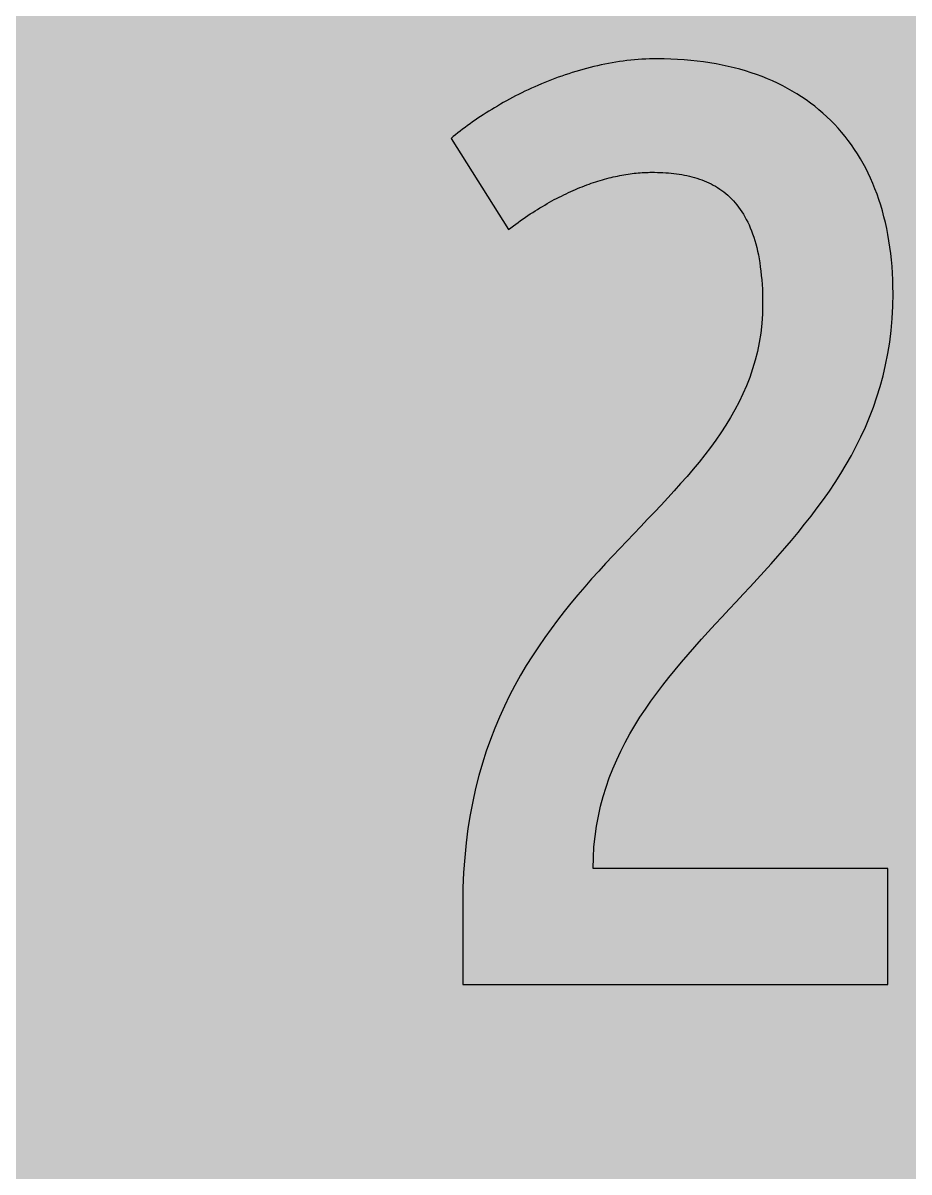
# Model space of a CAD drawing. Header units: millimetres. Extents: x 0 to 212, y 0 to 116.
# Drawn here: x 108 to 136.77, y 37.36 to 74.66 of the extents above; entities that cross this region are included whole.
import ezdxf

# ---------------------------------------------------------------- set-up
doc = ezdxf.new("R2010")
doc.units = ezdxf.units.MM

msp = doc.modelspace()

# ---------------------------------------------------------------- hatches: boundary and pattern name
for color, points in [(254, [(14.1633, 0.0536), (13.9878, 0.0533), (13.8125, 0.0559), (13.6373, 0.061), (13.462, 0.0686), (13.2893, 0.0787), (13.114, 0.0914), (12.9413, 0.1041), (12.7686, 0.1219), (12.5959, 0.1397), (12.4231, 0.16), (12.2504, 0.1829), (12.0777, 0.2057), (11.9075, 0.2337), (11.7373, 0.2616), (11.5672, 0.2921), (11.397, 0.3251), (11.2268, 0.3607), (11.0592, 0.3988), (10.8915, 0.4369), (10.7239, 0.4775), (10.5562, 0.5207), (10.3886, 0.5664), (10.2235, 0.6121), (10.0584, 0.6629), (9.8933, 0.7137), (9.7307, 0.7671), (9.5682, 0.8204), (9.4056, 0.8788), (9.2431, 0.9373), (9.083, 0.9982), (8.923, 1.0617), (8.763, 1.1252), (8.6055, 1.1938), (8.4455, 1.2624), (8.2906, 1.331), (8.1331, 1.4046), (7.9781, 1.4783), (7.8232, 1.5545), (7.6708, 1.6332), (7.5184, 1.7145), (7.366, 1.7958), (7.2161, 1.8796), (7.0663, 1.966), (6.919, 2.0523), (6.7716, 2.1438), (6.6243, 2.2352), (6.4795, 2.3266), (6.3348, 2.4232), (6.19, 2.5197), (6.0477, 2.6187), (5.908, 2.7178), (5.7683, 2.8194), (5.6286, 2.9235), (5.4915, 3.0302), (5.3543, 3.1369), (5.2197, 3.2461), (5.0851, 3.3579), (4.953, 3.4722), (4.8209, 3.5865), (4.6914, 3.7033), (4.5644, 3.8202), (4.4348, 3.9395), (4.3104, 4.0615), (4.1859, 4.1859), (4.0615, 4.3104), (3.9395, 4.4348), (3.8202, 4.5618), (3.7033, 4.6914), (3.5865, 4.8209), (3.4722, 4.953), (3.3579, 5.0851), (3.2487, 5.2197), (3.1369, 5.3543), (3.0302, 5.4915), (2.9235, 5.6286), (2.8194, 5.7683), (2.7178, 5.908), (2.6187, 6.0477), (2.5197, 6.19), (2.4232, 6.3348), (2.3266, 6.477), (2.2352, 6.6243), (2.1438, 6.7691), (2.0523, 6.919), (1.966, 7.0663), (1.8796, 7.2161), (1.7958, 7.366), (1.7145, 7.5184), (1.6332, 7.6708), (1.5545, 7.8232), (1.4783, 7.9781), (1.4046, 8.1331), (1.331, 8.2906), (1.2598, 8.4455), (1.1913, 8.603), (1.1252, 8.763), (1.0592, 8.923), (0.9982, 9.083), (0.9373, 9.2431), (0.8763, 9.4056), (0.8204, 9.5682), (0.7645, 9.7307), (0.7112, 9.8933), (0.6604, 10.0584), (0.6121, 10.2235), (0.5639, 10.3911), (0.5207, 10.5562), (0.4775, 10.7239), (0.4343, 10.8915), (0.3962, 11.0592), (0.3607, 11.2268), (0.3251, 11.397), (0.2921, 11.5672), (0.2616, 11.7373), (0.2311, 11.9075), (0.2057, 12.0802), (0.1803, 12.2504), (0.1575, 12.4231), (0.1372, 12.5959), (0.1194, 12.7686), (0.1041, 12.9413), (0.0889, 13.1166), (0.0787, 13.2893), (0.0686, 13.4645), (0.061, 13.6373), (0.0559, 13.8125), (0.0508, 13.9878), (0.0508, 14.163), (0.0522, 102.3592), (0.0508, 102.5322), (0.0559, 102.7074), (0.061, 102.8827), (0.0686, 103.058), (0.0787, 103.2307), (0.0889, 103.4059), (0.1041, 103.5787), (0.1194, 103.7514), (0.1372, 103.9241), (0.1575, 104.0968), (0.1803, 104.2695), (0.2057, 104.4423), (0.2311, 104.6124), (0.2616, 104.7826), (0.2921, 104.9528), (0.3251, 105.123), (0.3607, 105.2932), (0.3962, 105.4608), (0.4343, 105.6284), (0.4775, 105.7961), (0.5207, 105.9637), (0.5639, 106.1314), (0.6121, 106.2965), (0.6604, 106.4616), (0.7112, 106.6267), (0.7645, 106.7892), (0.8204, 106.9518), (0.8763, 107.1143), (0.9373, 107.2769), (0.9982, 107.4369), (1.0592, 107.5969), (1.1252, 107.757), (1.1913, 107.9144), (1.2598, 108.0745), (1.331, 108.2294), (1.4046, 108.3869), (1.4783, 108.5418), (1.5545, 108.6968), (1.6332, 108.8492), (1.7145, 109.0016), (1.7958, 109.154), (1.8796, 109.3038), (1.966, 109.4537), (2.0523, 109.601), (2.1438, 109.7483), (2.2352, 109.8956), (2.3266, 110.0404), (2.4232, 110.1852), (2.5197, 110.33), (2.6187, 110.4722), (2.7178, 110.6119), (2.8194, 110.7516), (2.9235, 110.8913), (3.0302, 111.0285), (3.1369, 111.1656), (3.2487, 111.3003), (3.3579, 111.4349), (3.4722, 111.567), (3.5865, 111.699), (3.7033, 111.8286), (3.8202, 111.9556), (3.9395, 112.0851), (4.0615, 112.2096), (4.1859, 112.334), (4.3104, 112.4585), (4.4348, 112.5804), (4.5644, 112.6998), (4.6914, 112.8166), (4.8209, 112.9335), (4.953, 113.0478), (5.0851, 113.1621), (5.2197, 113.2713), (5.3543, 113.3831), (5.4915, 113.4897), (5.6286, 113.5964), (5.7683, 113.7006), (5.908, 113.8022), (6.0477, 113.9012), (6.19, 114.0003), (6.3348, 114.0968), (6.4795, 114.1933), (6.6243, 114.2848), (6.7716, 114.3762), (6.919, 114.4676), (7.0663, 114.554), (7.2161, 114.6404), (7.366, 114.7242), (7.5184, 114.8055), (7.6708, 114.8867), (7.8232, 114.9655), (7.9781, 115.0417), (8.1331, 115.1153), (8.2906, 115.189), (8.4455, 115.2601), (8.6055, 115.3287), (8.763, 115.3947), (8.923, 115.4608), (9.083, 115.5217), (9.2431, 115.5827), (9.4056, 115.6437), (9.5682, 115.6995), (9.7307, 115.7554), (9.8933, 115.8088), (10.0584, 115.8596), (10.2235, 115.9078), (10.3886, 115.9561), (10.5562, 115.9993), (10.7239, 116.0424), (10.8915, 116.0856), (11.0592, 116.1237), (11.2268, 116.1593), (11.397, 116.1948), (11.5672, 116.2279), (11.7373, 116.2583), (11.9075, 116.2888), (12.0777, 116.3142), (12.2504, 116.3396), (12.4231, 116.3625), (12.5959, 116.3828), (12.7686, 116.4006), (12.9413, 116.4158), (13.114, 116.4311), (13.2893, 116.4412), (13.462, 116.4514), (13.6373, 116.459), (13.8125, 116.4641), (13.9878, 116.4692), (14.163, 116.4692), (197.6078, 116.4703), (197.7822, 116.4692), (197.9574, 116.4641), (198.1327, 116.459), (198.3054, 116.4514), (198.4807, 116.4412), (198.6534, 116.4311), (198.8287, 116.4158), (199.0014, 116.4006), (199.1741, 116.3828), (199.3468, 116.3625), (199.5195, 116.3396), (199.6897, 116.3142), (199.8624, 116.2888), (200.0326, 116.2583), (200.2028, 116.2279), (200.373, 116.1948), (200.5432, 116.1593), (200.7108, 116.1237), (200.8784, 116.0856), (201.0461, 116.0424), (201.2137, 115.9993), (201.3788, 115.9561), (201.5465, 115.9078), (201.7116, 115.8596), (201.8767, 115.8088), (202.0392, 115.7554), (202.2018, 115.6995), (202.3643, 115.6437), (202.5269, 115.5827), (202.6869, 115.5217), (202.8469, 115.4608), (203.007, 115.3947), (203.167, 115.3287), (203.3245, 115.2601), (203.4794, 115.189), (203.6369, 115.1153), (203.7918, 115.0417), (203.9468, 114.9655), (204.0992, 114.8867), (204.2516, 114.8055), (204.404, 114.7242), (204.5538, 114.6404), (204.7037, 114.554), (204.8535, 114.4676), (205.0009, 114.3762), (205.1456, 114.2848), (205.293, 114.1933), (205.4352, 114.0968), (205.58, 114.0003), (205.7222, 113.9012), (205.8619, 113.8022), (206.0016, 113.7006), (206.1413, 113.5964), (206.2785, 113.4897), (206.4156, 113.3831), (206.5503, 113.2713), (206.6849, 113.1621), (206.817, 113.0478), (206.949, 112.9335), (207.0786, 112.8166), (207.2081, 112.6998), (207.3351, 112.5804), (207.4596, 112.4585), (207.584, 112.334), (207.7085, 112.2096), (207.8304, 112.0851), (207.9498, 111.9556), (208.0666, 111.8286), (208.1835, 111.699), (208.2978, 111.567), (208.4121, 111.4349), (208.5238, 111.3003), (208.6331, 111.1656), (208.7397, 111.0285), (208.8464, 110.8913), (208.9506, 110.7516), (209.0522, 110.6119), (209.1512, 110.4722), (209.2503, 110.33), (209.3468, 110.1852), (209.4433, 110.0404), (209.5348, 109.8956), (209.6262, 109.7483), (209.7176, 109.601), (209.804, 109.4537), (209.8904, 109.3038), (209.9742, 109.154), (210.0555, 109.0016), (210.1367, 108.8492), (210.2155, 108.6968), (210.2917, 108.5418), (210.3653, 108.3869), (210.439, 108.2294), (210.5076, 108.0745), (210.5762, 107.9144), (210.6447, 107.757), (210.7082, 107.5969), (210.7717, 107.4369), (210.8327, 107.2769), (210.8911, 107.1143), (210.9495, 106.9518), (211.0029, 106.7892), (211.0562, 106.6267), (211.107, 106.4616), (211.1578, 106.2965), (211.2035, 106.1314), (211.2493, 105.9637), (211.2924, 105.7961), (211.3331, 105.6284), (211.3712, 105.4608), (211.4093, 105.2932), (211.4448, 105.123), (211.4779, 104.9528), (211.5083, 104.7826), (211.5363, 104.6124), (211.5642, 104.4423), (211.5871, 104.2695), (211.6099, 104.0968), (211.6303, 103.9241), (211.648, 103.7514), (211.6658, 103.5787), (211.6785, 103.4059), (211.6912, 103.2307), (211.7014, 103.058), (211.709, 102.8827), (211.7141, 102.7074), (211.7166, 102.5322), (211.7166, 102.3569), (211.7189, 14.1647), (211.7166, 13.9878), (211.7141, 13.8125), (211.709, 13.6373), (211.7014, 13.4645), (211.6912, 13.2893), (211.6785, 13.1166), (211.6658, 12.9413), (211.648, 12.7686), (211.6303, 12.5959), (211.6099, 12.4231), (211.5871, 12.2504), (211.5642, 12.0802), (211.5363, 11.9075), (211.5083, 11.7373), (211.4779, 11.5672), (211.4448, 11.397), (211.4093, 11.2268), (211.3712, 11.0592), (211.3331, 10.8915), (211.2924, 10.7239), (211.2493, 10.5562), (211.2035, 10.3911), (211.1578, 10.2235), (211.107, 10.0584), (211.0562, 9.8933), (211.0029, 9.7307), (210.9495, 9.5682), (210.8911, 9.4056), (210.8327, 9.2431), (210.7717, 9.083), (210.7082, 8.923), (210.6447, 8.763), (210.5762, 8.603), (210.5076, 8.4455), (210.439, 8.2906), (210.3653, 8.1331), (210.2917, 7.9781), (210.2155, 7.8232), (210.1367, 7.6708), (210.0555, 7.5184), (209.9742, 7.366), (209.8904, 7.2161), (209.804, 7.0663), (209.7176, 6.919), (209.6262, 6.7691), (209.5348, 6.6243), (209.4433, 6.477), (209.3468, 6.3348), (209.2503, 6.19), (209.1512, 6.0477), (209.0522, 5.908), (208.9506, 5.7683), (208.8464, 5.6286), (208.7397, 5.4915), (208.6331, 5.3543), (208.5238, 5.2197), (208.4121, 5.0851), (208.2978, 4.953), (208.1835, 4.8209), (208.0666, 4.6914), (207.9498, 4.5618), (207.8304, 4.4348), (207.7085, 4.3104), (207.584, 4.1859), (207.4596, 4.0615), (207.3351, 3.9395), (207.2081, 3.8202), (207.0786, 3.7033), (206.949, 3.5865), (206.817, 3.4722), (206.6849, 3.3579), (206.5503, 3.2461), (206.4156, 3.1369), (206.2785, 3.0302), (206.1413, 2.9235), (206.0016, 2.8194), (205.8619, 2.7178), (205.7222, 2.6187), (205.58, 2.5197), (205.4352, 2.4232), (205.293, 2.3266), (205.1456, 2.2352), (205.0009, 2.1438), (204.8535, 2.0523), (204.7037, 1.966), (204.5538, 1.8796), (204.404, 1.7958), (204.2516, 1.7145), (204.0992, 1.6332), (203.9468, 1.5545), (203.7918, 1.4783), (203.6369, 1.4046), (203.4794, 1.331), (203.3245, 1.2624), (203.167, 1.1938), (203.007, 1.1252), (202.8469, 1.0617), (202.6869, 0.9982), (202.5269, 0.9373), (202.3643, 0.8788), (202.2018, 0.8204), (202.0392, 0.7671), (201.8767, 0.7137), (201.7116, 0.6629), (201.5465, 0.6121), (201.3788, 0.5664), (201.2137, 0.5207), (201.0461, 0.4775), (200.8784, 0.4369), (200.7108, 0.3988), (200.5432, 0.3607), (200.373, 0.3251), (200.2028, 0.2921), (200.0326, 0.2616), (199.8624, 0.2337), (199.6897, 0.2057), (199.5195, 0.1829), (199.3468, 0.16), (199.1741, 0.1397), (199.0014, 0.1219), (198.8287, 0.1041), (198.6534, 0.0914), (198.4807, 0.0787), (198.3054, 0.0686), (198.1327, 0.061), (197.9574, 0.0559), (197.7822, 0.0533), (197.6069, 0.0533)]), (59, [(128.422, 69.8179), (128.5113, 69.817), (128.6027, 69.8144), (128.6916, 69.8119), (128.7831, 69.8068), (128.872, 69.8017), (128.9583, 69.7967), (129.0472, 69.789), (129.1336, 69.7789), (129.22, 69.7687), (129.3063, 69.756), (129.3927, 69.7433), (129.4765, 69.7255), (129.5603, 69.7103), (129.6416, 69.69), (129.7229, 69.6697), (129.8042, 69.6493), (129.8854, 69.6239), (129.9642, 69.5985), (130.0404, 69.5706), (130.1191, 69.5401), (130.1928, 69.5096), (130.269, 69.4766), (130.3426, 69.4385), (130.4138, 69.4004), (130.4874, 69.3623), (130.556, 69.3191), (130.6246, 69.2734), (130.6932, 69.2252), (130.7592, 69.1769), (130.8252, 69.1236), (130.8887, 69.0702), (130.9497, 69.0118), (131.0107, 68.9534), (131.0691, 68.8899), (131.1275, 68.8238), (131.1834, 68.7578), (131.2393, 68.6867), (131.2926, 68.613), (131.3434, 68.5368), (131.3942, 68.4581), (131.4425, 68.3743), (131.4882, 68.2879), (131.5339, 68.2015), (131.5771, 68.1101), (131.6177, 68.0136), (131.6584, 67.9171), (131.6939, 67.8155), (131.7295, 67.7088), (131.765, 67.6021), (131.7955, 67.4903), (131.826, 67.376), (131.8539, 67.2567), (131.8793, 67.1347), (131.9022, 67.0077), (131.9251, 66.8807), (131.9428, 66.7461), (131.9606, 66.609), (131.9759, 66.4693), (131.9886, 66.3245), (131.9987, 66.1772), (132.0089, 66.0248), (132.014, 65.8673), (132.0165, 65.7073), (132.019, 65.5422), (132.0114, 65.2196), (131.9911, 64.9021), (131.9555, 64.5947), (131.9098, 64.295), (131.8489, 64.0004), (131.7777, 63.7134), (131.6939, 63.4314), (131.5999, 63.1571), (131.4958, 62.8853), (131.379, 62.6212), (131.2545, 62.3621), (131.1199, 62.1055), (130.9776, 61.8541), (130.8252, 61.6052), (130.6652, 61.3588), (130.4976, 61.1175), (130.3223, 60.8787), (130.142, 60.6425), (129.954, 60.4063), (129.761, 60.1726), (129.5629, 59.9389), (129.3571, 59.7078), (129.1488, 59.4766), (128.938, 59.2455), (128.7221, 59.0144), (128.5037, 58.7832), (128.2827, 58.5495), (128.0592, 58.3159), (127.8331, 58.0822), (127.6071, 57.8434), (127.3785, 57.6047), (127.1499, 57.3608), (126.9213, 57.1144), (126.6952, 56.8655), (126.4666, 56.6141), (126.2431, 56.3575), (126.0196, 56.0959), (125.796, 55.8292), (125.5776, 55.5574), (125.3617, 55.2806), (125.1509, 54.9986), (124.9426, 54.7091), (124.7394, 54.4144), (124.5413, 54.1122), (124.3457, 53.8023), (124.1603, 53.4848), (123.9774, 53.1597), (123.8021, 52.8244), (123.6345, 52.484), (123.4745, 52.131), (123.3246, 51.7703), (123.1798, 51.402), (123.0452, 51.021), (122.9208, 50.6298), (122.8065, 50.2285), (122.6998, 49.8145), (122.6058, 49.3903), (122.522, 48.9534), (122.4509, 48.5064), (122.3899, 48.0441), (122.3442, 47.5717), (122.3086, 47.084), (122.2883, 46.5836), (122.2807, 46.068), (122.283, 43.4453), (136.084, 43.4453), (136.084, 47.2126), (126.5163, 47.2126), (126.5225, 47.5666), (126.5428, 47.9146), (126.5784, 48.2549), (126.6241, 48.5877), (126.685, 48.9128), (126.7562, 49.2328), (126.84, 49.5452), (126.934, 49.8526), (127.0381, 50.1523), (127.1549, 50.4495), (127.2794, 50.739), (127.414, 51.0261), (127.5563, 51.3055), (127.7087, 51.5823), (127.8687, 51.8541), (128.0363, 52.1233), (128.2116, 52.3875), (128.3919, 52.6491), (128.5799, 52.9082), (128.7729, 53.1622), (128.971, 53.4162), (129.1768, 53.6677), (129.3851, 53.9166), (129.5959, 54.163), (129.8118, 54.4093), (130.0302, 54.6557), (130.2512, 54.8996), (130.4747, 55.1434), (130.7008, 55.3847), (130.9268, 55.6285), (131.1554, 55.8724), (131.384, 56.1162), (131.6126, 56.3626), (131.8387, 56.609), (132.0673, 56.8554), (132.2908, 57.1043), (132.5143, 57.3557), (132.7379, 57.6097), (132.9563, 57.8663), (133.1722, 58.1228), (133.383, 58.387), (133.5913, 58.6511), (133.7945, 58.9204), (133.9926, 59.1922), (134.1882, 59.469), (134.3736, 59.7484), (134.5565, 60.0354), (134.7318, 60.325), (134.8994, 60.6222), (135.0569, 60.9244), (135.2093, 61.2318), (135.3541, 61.5442), (135.4887, 61.8642), (135.6131, 62.1894), (135.7274, 62.5246), (135.8341, 62.865), (135.9281, 63.213), (136.0119, 63.5686), (136.083, 63.9318), (136.144, 64.3026), (136.1897, 64.6836), (136.2253, 65.0723), (136.2456, 65.471), (136.2532, 65.88), (136.2507, 66.1035), (136.2431, 66.327), (136.2329, 66.5455), (136.2202, 66.7614), (136.1999, 66.9722), (136.177, 67.183), (136.1516, 67.3887), (136.1211, 67.5919), (136.0856, 67.7926), (136.0475, 67.9907), (136.0043, 68.1838), (135.9586, 68.3743), (135.9078, 68.5622), (135.8544, 68.7476), (135.796, 68.928), (135.7325, 69.1058), (135.6665, 69.281), (135.5979, 69.4538), (135.5242, 69.6214), (135.448, 69.7865), (135.3668, 69.9465), (135.2804, 70.1065), (135.1915, 70.2589), (135.1001, 70.4113), (135.0035, 70.5587), (134.9045, 70.7034), (134.8003, 70.8457), (134.6937, 70.9828), (134.5844, 71.1175), (134.4701, 71.2495), (134.3533, 71.3765), (134.2314, 71.4985), (134.1069, 71.6204), (133.9774, 71.7372), (133.8453, 71.849), (133.7107, 71.9607), (133.571, 72.0649), (133.4287, 72.169), (133.284, 72.2655), (133.1341, 72.3621), (132.9817, 72.4535), (132.8268, 72.5399), (132.6693, 72.6237), (132.5067, 72.705), (132.3391, 72.7812), (132.1714, 72.8548), (131.9987, 72.9234), (131.8235, 72.9894), (131.6457, 73.0504), (131.4628, 73.1063), (131.2774, 73.1596), (131.0894, 73.2104), (130.8989, 73.2561), (130.7033, 73.2993), (130.5052, 73.3374), (130.3045, 73.3704), (130.1013, 73.4009), (129.8956, 73.4263), (129.6848, 73.4492), (129.4714, 73.467), (129.2555, 73.4822), (129.0371, 73.4924), (128.8161, 73.4974), (128.59, 73.5), (128.4681, 73.5), (128.3437, 73.4974), (128.2217, 73.4924), (128.0998, 73.4847), (127.9779, 73.4771), (127.856, 73.467), (127.7341, 73.4543), (127.6121, 73.4416), (127.4902, 73.4263), (127.3708, 73.4085), (127.2489, 73.3908), (127.1295, 73.3704), (127.0102, 73.3501), (126.8908, 73.3273), (126.7714, 73.3019), (126.652, 73.2765), (126.5352, 73.2485), (126.4158, 73.218), (126.299, 73.1876), (126.1821, 73.1571), (126.0678, 73.1241), (125.951, 73.091), (125.8367, 73.0555), (125.7224, 73.0174), (125.6081, 72.9793), (125.4963, 72.9412), (125.3846, 72.9005), (125.2728, 72.8599), (125.161, 72.8167), (125.0518, 72.7735), (124.9426, 72.7304), (124.8334, 72.6846), (124.7242, 72.6389), (124.6175, 72.5907), (124.5133, 72.5449), (124.4067, 72.4941), (124.3025, 72.4459), (124.1984, 72.3951), (124.0968, 72.3443), (123.9952, 72.2935), (123.8961, 72.2401), (123.7945, 72.1868), (123.698, 72.1335), (123.5989, 72.0801), (123.5024, 72.0242), (123.4084, 71.9684), (123.3145, 71.9125), (123.2205, 71.8566), (123.129, 71.8007), (123.0376, 71.7423), (122.9487, 71.6864), (122.8598, 71.628), (122.7734, 71.5696), (122.6871, 71.5112), (122.6033, 71.4527), (122.5194, 71.3918), (122.4356, 71.3334), (122.3569, 71.2749), (122.2756, 71.2165), (122.1994, 71.1556), (122.1232, 71.0971), (122.047, 71.0362), (121.9733, 70.9778), (121.9022, 70.9168), (123.7657, 67.9549), (123.8428, 68.0136), (123.9241, 68.0745), (124.0028, 68.133), (124.0815, 68.1914), (124.1603, 68.2473), (124.239, 68.3031), (124.3178, 68.3565), (124.3965, 68.4098), (124.4752, 68.4632), (124.554, 68.514), (124.6327, 68.5648), (124.7089, 68.613), (124.7877, 68.6613), (124.8664, 68.707), (124.9426, 68.7527), (125.0213, 68.7984), (125.0975, 68.8416), (125.1763, 68.8848), (125.2525, 68.928), (125.3287, 68.9686), (125.4074, 69.0067), (125.4836, 69.0448), (125.5598, 69.0829), (125.636, 69.121), (125.7122, 69.1566), (125.7859, 69.1896), (125.8621, 69.2252), (125.9383, 69.2556), (126.0119, 69.2887), (126.0856, 69.3191), (126.1618, 69.3496), (126.2355, 69.3776), (126.3091, 69.4055), (126.3828, 69.4334), (126.4564, 69.4588), (126.5276, 69.4842), (126.6012, 69.5071), (126.6723, 69.53), (126.746, 69.5528), (126.8171, 69.5731), (126.8882, 69.5935), (126.9594, 69.6138), (127.0305, 69.6316), (127.0991, 69.6493), (127.1702, 69.6646), (127.2388, 69.6824), (127.3073, 69.6951), (127.3785, 69.7103), (127.4445, 69.723), (127.5131, 69.7357), (127.5817, 69.7459), (127.6477, 69.756), (127.7163, 69.7662), (127.7823, 69.7763), (127.8484, 69.784), (127.9119, 69.7916), (127.9779, 69.7967), (128.0439, 69.8017), (128.1074, 69.8068), (128.1709, 69.8094), (128.2344, 69.8119), (128.2979, 69.8144), (128.3589, 69.817), (128.4199, 69.817)])]:
    msp.add_hatch(color=color).paths.add_polyline_path(points)

# ---------------------------------------------------------------- linework, layer by layer
at = {"color": 59}
msp.add_lwpolyline([(128.422, 69.8179), (128.5113, 69.817), (128.6027, 69.8144), (128.6916, 69.8119), (128.7831, 69.8068), (128.872, 69.8017), (128.9583, 69.7967), (129.0472, 69.789), (129.1336, 69.7789), (129.22, 69.7687), (129.3063, 69.756), (129.3927, 69.7433), (129.4765, 69.7255), (129.5603, 69.7103), (129.6416, 69.69), (129.7229, 69.6697), (129.8042, 69.6493), (129.8854, 69.6239), (129.9642, 69.5985), (130.0404, 69.5706), (130.1191, 69.5401), (130.1928, 69.5096), (130.269, 69.4766), (130.3426, 69.4385), (130.4138, 69.4004), (130.4874, 69.3623), (130.556, 69.3191), (130.6246, 69.2734), (130.6932, 69.2252), (130.7592, 69.1769), (130.8252, 69.1236), (130.8887, 69.0702), (130.9497, 69.0118), (131.0107, 68.9534), (131.0691, 68.8899), (131.1275, 68.8238), (131.1834, 68.7578), (131.2393, 68.6867), (131.2926, 68.613), (131.3434, 68.5368), (131.3942, 68.4581), (131.4425, 68.3743), (131.4882, 68.2879), (131.5339, 68.2015), (131.5771, 68.1101), (131.6177, 68.0136), (131.6584, 67.9171), (131.6939, 67.8155), (131.7295, 67.7088), (131.765, 67.6021), (131.7955, 67.4903), (131.826, 67.376), (131.8539, 67.2567), (131.8793, 67.1347), (131.9022, 67.0077), (131.9251, 66.8807), (131.9428, 66.7461), (131.9606, 66.609), (131.9759, 66.4693), (131.9886, 66.3245), (131.9987, 66.1772), (132.0089, 66.0248), (132.014, 65.8673), (132.0165, 65.7073), (132.019, 65.5422), (132.0114, 65.2196), (131.9911, 64.9021), (131.9555, 64.5947), (131.9098, 64.295), (131.8489, 64.0004), (131.7777, 63.7134), (131.6939, 63.4314), (131.5999, 63.1571), (131.4958, 62.8853), (131.379, 62.6212), (131.2545, 62.3621), (131.1199, 62.1055), (130.9776, 61.8541), (130.8252, 61.6052), (130.6652, 61.3588), (130.4976, 61.1175), (130.3223, 60.8787), (130.142, 60.6425), (129.954, 60.4063), (129.761, 60.1726), (129.5629, 59.9389), (129.3571, 59.7078), (129.1488, 59.4766), (128.938, 59.2455), (128.7221, 59.0144), (128.5037, 58.7832), (128.2827, 58.5495), (128.0592, 58.3159), (127.8331, 58.0822), (127.6071, 57.8434), (127.3785, 57.6047), (127.1499, 57.3608), (126.9213, 57.1144), (126.6952, 56.8655), (126.4666, 56.6141), (126.2431, 56.3575), (126.0196, 56.0959), (125.796, 55.8292), (125.5776, 55.5574), (125.3617, 55.2806), (125.1509, 54.9986), (124.9426, 54.7091), (124.7394, 54.4144), (124.5413, 54.1122), (124.3457, 53.8023), (124.1603, 53.4848), (123.9774, 53.1597), (123.8021, 52.8244), (123.6345, 52.484), (123.4745, 52.131), (123.3246, 51.7703), (123.1798, 51.402), (123.0452, 51.021), (122.9208, 50.6298), (122.8065, 50.2285), (122.6998, 49.8145), (122.6058, 49.3903), (122.522, 48.9534), (122.4509, 48.5064), (122.3899, 48.0441), (122.3442, 47.5717), (122.3086, 47.084), (122.2883, 46.5836), (122.2807, 46.068), (122.283, 43.4453), (136.084, 43.4453), (136.084, 47.2126), (126.5163, 47.2126), (126.5225, 47.5666), (126.5428, 47.9146), (126.5784, 48.2549), (126.6241, 48.5877), (126.685, 48.9128), (126.7562, 49.2328), (126.84, 49.5452), (126.934, 49.8526), (127.0381, 50.1523), (127.1549, 50.4495), (127.2794, 50.739), (127.414, 51.0261), (127.5563, 51.3055), (127.7087, 51.5823), (127.8687, 51.8541), (128.0363, 52.1233), (128.2116, 52.3875), (128.3919, 52.6491), (128.5799, 52.9082), (128.7729, 53.1622), (128.971, 53.4162), (129.1768, 53.6677), (129.3851, 53.9166), (129.5959, 54.163), (129.8118, 54.4093), (130.0302, 54.6557), (130.2512, 54.8996), (130.4747, 55.1434), (130.7008, 55.3847), (130.9268, 55.6285), (131.1554, 55.8724), (131.384, 56.1162), (131.6126, 56.3626), (131.8387, 56.609), (132.0673, 56.8554), (132.2908, 57.1043), (132.5143, 57.3557), (132.7379, 57.6097), (132.9563, 57.8663), (133.1722, 58.1228), (133.383, 58.387), (133.5913, 58.6511), (133.7945, 58.9204), (133.9926, 59.1922), (134.1882, 59.469), (134.3736, 59.7484), (134.5565, 60.0354), (134.7318, 60.325), (134.8994, 60.6222), (135.0569, 60.9244), (135.2093, 61.2318), (135.3541, 61.5442), (135.4887, 61.8642), (135.6131, 62.1894), (135.7274, 62.5246), (135.8341, 62.865), (135.9281, 63.213), (136.0119, 63.5686), (136.083, 63.9318), (136.144, 64.3026), (136.1897, 64.6836), (136.2253, 65.0723), (136.2456, 65.471), (136.2532, 65.88), (136.2507, 66.1035), (136.2431, 66.327), (136.2329, 66.5455), (136.2202, 66.7614), (136.1999, 66.9722), (136.177, 67.183), (136.1516, 67.3887), (136.1211, 67.5919), (136.0856, 67.7926), (136.0475, 67.9907), (136.0043, 68.1838), (135.9586, 68.3743), (135.9078, 68.5622), (135.8544, 68.7476), (135.796, 68.928), (135.7325, 69.1058), (135.6665, 69.281), (135.5979, 69.4538), (135.5242, 69.6214), (135.448, 69.7865), (135.3668, 69.9465), (135.2804, 70.1065), (135.1915, 70.2589), (135.1001, 70.4113), (135.0035, 70.5587), (134.9045, 70.7034), (134.8003, 70.8457), (134.6937, 70.9828), (134.5844, 71.1175), (134.4701, 71.2495), (134.3533, 71.3765), (134.2314, 71.4985), (134.1069, 71.6204), (133.9774, 71.7372), (133.8453, 71.849), (133.7107, 71.9607), (133.571, 72.0649), (133.4287, 72.169), (133.284, 72.2655), (133.1341, 72.3621), (132.9817, 72.4535), (132.8268, 72.5399), (132.6693, 72.6237), (132.5067, 72.705), (132.3391, 72.7812), (132.1714, 72.8548), (131.9987, 72.9234), (131.8235, 72.9894), (131.6457, 73.0504), (131.4628, 73.1063), (131.2774, 73.1596), (131.0894, 73.2104), (130.8989, 73.2561), (130.7033, 73.2993), (130.5052, 73.3374), (130.3045, 73.3704), (130.1013, 73.4009), (129.8956, 73.4263), (129.6848, 73.4492), (129.4714, 73.467), (129.2555, 73.4822), (129.0371, 73.4924), (128.8161, 73.4974), (128.59, 73.5), (128.4681, 73.5), (128.3437, 73.4974), (128.2217, 73.4924), (128.0998, 73.4847), (127.9779, 73.4771), (127.856, 73.467), (127.7341, 73.4543), (127.6121, 73.4416), (127.4902, 73.4263), (127.3708, 73.4085), (127.2489, 73.3908), (127.1295, 73.3704), (127.0102, 73.3501), (126.8908, 73.3273), (126.7714, 73.3019), (126.652, 73.2765), (126.5352, 73.2485), (126.4158, 73.218), (126.299, 73.1876), (126.1821, 73.1571), (126.0678, 73.1241), (125.951, 73.091), (125.8367, 73.0555), (125.7224, 73.0174), (125.6081, 72.9793), (125.4963, 72.9412), (125.3846, 72.9005), (125.2728, 72.8599), (125.161, 72.8167), (125.0518, 72.7735), (124.9426, 72.7304), (124.8334, 72.6846), (124.7242, 72.6389), (124.6175, 72.5907), (124.5133, 72.5449), (124.4067, 72.4941), (124.3025, 72.4459), (124.1984, 72.3951), (124.0968, 72.3443), (123.9952, 72.2935), (123.8961, 72.2401), (123.7945, 72.1868), (123.698, 72.1335), (123.5989, 72.0801), (123.5024, 72.0242), (123.4084, 71.9684), (123.3145, 71.9125), (123.2205, 71.8566), (123.129, 71.8007), (123.0376, 71.7423), (122.9487, 71.6864), (122.8598, 71.628), (122.7734, 71.5696), (122.6871, 71.5112), (122.6033, 71.4527), (122.5194, 71.3918), (122.4356, 71.3334), (122.3569, 71.2749), (122.2756, 71.2165), (122.1994, 71.1556), (122.1232, 71.0971), (122.047, 71.0362), (121.9733, 70.9778), (121.9022, 70.9168), (123.7657, 67.9549), (123.8428, 68.0136), (123.9241, 68.0745), (124.0028, 68.133), (124.0815, 68.1914), (124.1603, 68.2473), (124.239, 68.3031), (124.3178, 68.3565), (124.3965, 68.4098), (124.4752, 68.4632), (124.554, 68.514), (124.6327, 68.5648), (124.7089, 68.613), (124.7877, 68.6613), (124.8664, 68.707), (124.9426, 68.7527), (125.0213, 68.7984), (125.0975, 68.8416), (125.1763, 68.8848), (125.2525, 68.928), (125.3287, 68.9686), (125.4074, 69.0067), (125.4836, 69.0448), (125.5598, 69.0829), (125.636, 69.121), (125.7122, 69.1566), (125.7859, 69.1896), (125.8621, 69.2252), (125.9383, 69.2556), (126.0119, 69.2887), (126.0856, 69.3191), (126.1618, 69.3496), (126.2355, 69.3776), (126.3091, 69.4055), (126.3828, 69.4334), (126.4564, 69.4588), (126.5276, 69.4842), (126.6012, 69.5071), (126.6723, 69.53), (126.746, 69.5528), (126.8171, 69.5731), (126.8882, 69.5935), (126.9594, 69.6138), (127.0305, 69.6316), (127.0991, 69.6493), (127.1702, 69.6646), (127.2388, 69.6824), (127.3073, 69.6951), (127.3785, 69.7103), (127.4445, 69.723), (127.5131, 69.7357), (127.5817, 69.7459), (127.6477, 69.756), (127.7163, 69.7662), (127.7823, 69.7763), (127.8484, 69.784), (127.9119, 69.7916), (127.9779, 69.7967), (128.0439, 69.8017), (128.1074, 69.8068), (128.1709, 69.8094), (128.2344, 69.8119), (128.2979, 69.8144), (128.3589, 69.817), (128.4199, 69.817), (128.422, 69.8179)], dxfattribs=at)

doc.saveas('drawing.dxf')
